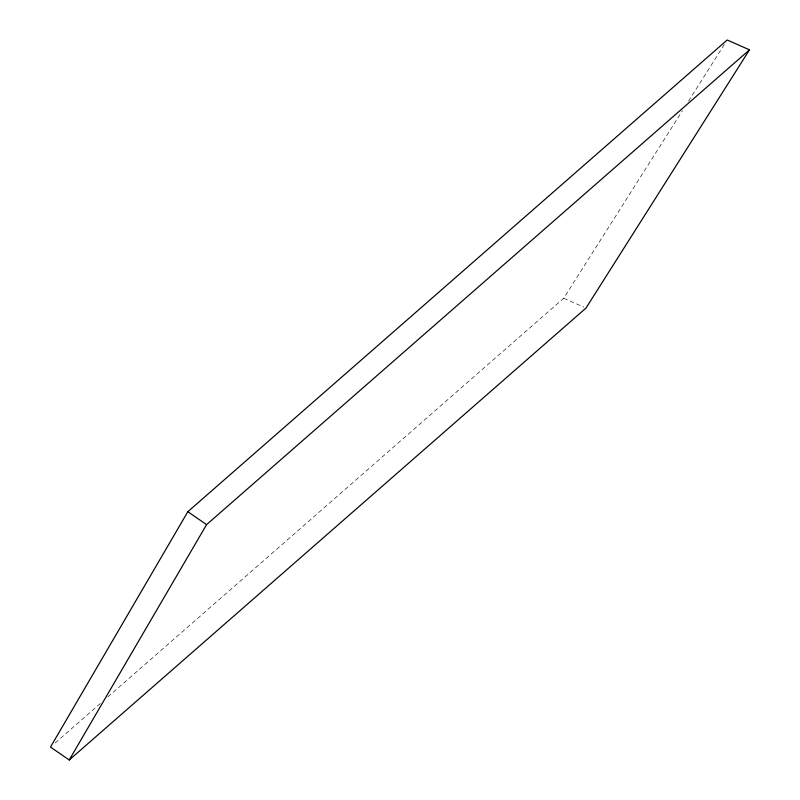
<?xml version="1.0" encoding="UTF-8"?>
<svg xmlns="http://www.w3.org/2000/svg" width="800" height="800" viewBox="0 0 800 800"><rect width="100%" height="100%" fill="white"/><g stroke="black" fill="none" stroke-linecap="round" stroke-linejoin="round"><path stroke-width="0.6" stroke-dasharray="4 3" d="M107.85 696.91L563.71 298.23L682.48 110.64M688.49 101.15L724.53 44.22M55.21 742.95L100.33 703.49M563.71 298.23L583.78 307.08"/><path stroke-width="1.2" d="M187.85 511.69L50.51 747.06L69.23 760L586 308.06L749.49 49.83L727.2 40L187.85 511.69L206.58 524.63L749.49 49.83M69.23 760L206.58 524.63"/></g></svg>
